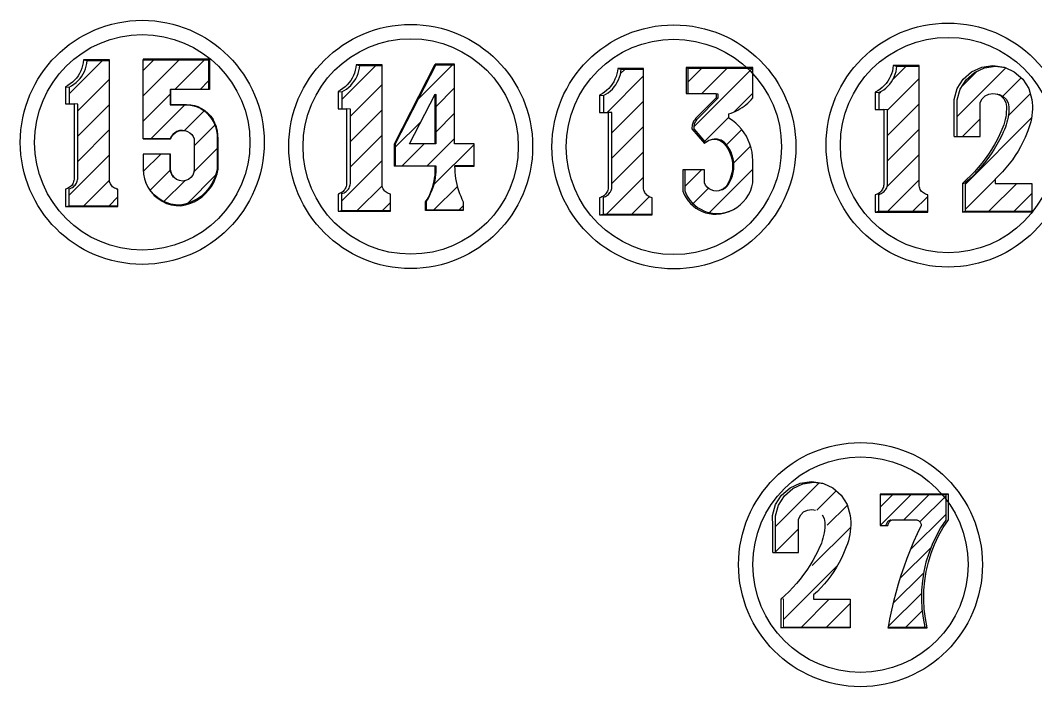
# Model space of a CAD drawing. Header units: inches. Extents: x 8 to 1469, y -316 to 465.
# Drawn here: x 258.1 to 329.1, y 417.5 to 464 of the extents above; entities that cross this region are included whole.
import ezdxf

# ---------------------------------------------------------------- set-up
doc = ezdxf.new("R2010")
doc.units = ezdxf.units.IN
doc.header["$MEASUREMENT"] = 0
pattern_1 = [(45, (3377.5813, -747.2396), (-0.88388348, 0.88388348), [])]

msp = doc.modelspace()

# ---------------------------------------------------------------- hatches: boundary and pattern name
at = {"lineweight": 25}
h = msp.add_hatch(dxfattribs=at)
h.set_pattern_fill('ANSI31', color=256, scale=10)
h.set_pattern_definition(pattern_1)
h.paths.add_polyline_path([(264.761, 452.266), (264.686, 452.301), (264.615, 452.346), (264.55, 452.398), (264.492, 452.458), (264.441, 452.525), (264.398, 452.597), (264.365, 452.673), (264.34, 452.753), (264.325, 452.835), (264.32, 452.919), (264.32, 461.207), (262.765, 461.207), (262.742, 461.013), (262.702, 460.822), (262.646, 460.635), (262.574, 460.454), (262.487, 460.28), (262.384, 460.114), (262.268, 459.957), (262.139, 459.812), (261.997, 459.678), (261.844, 459.556), (261.682, 459.449), (261.51, 459.356), (261.51, 458.181), (261.849, 458.181), (262.107, 458.163), (262.107, 452.952), (262.096, 452.871), (262.077, 452.792), (262.049, 452.716), (262.014, 452.642), (261.971, 452.573), (261.921, 452.509), (261.865, 452.451), (261.803, 452.398), (261.735, 452.353), (261.664, 452.314), (261.588, 452.284), (261.51, 452.262), (261.51, 451.069), (264.922, 451.069), (264.922, 452.222), (264.841, 452.239)])
h = msp.add_hatch(dxfattribs=at)
h.set_pattern_fill('ANSI31', color=256, scale=10)
h.set_pattern_definition(pattern_1)
h.paths.add_polyline_path([(271.346, 457.311), (271.156, 457.517), (270.941, 457.699), (270.706, 457.853), (270.454, 457.977), (270.235, 458.053), (269.981, 458.106), (269.679, 458.127), (268.572, 458.127), (268.572, 459.199), (271.256, 459.199), (271.256, 461.258), (266.681, 461.258), (266.681, 455.742), (268.572, 455.742), (268.645, 455.907), (268.751, 456.053), (268.885, 456.173), (269.041, 456.264), (269.213, 456.319), (269.411, 456.34), (269.61, 456.319), (269.783, 456.263), (269.941, 456.172), (270.076, 456.05), (270.183, 455.903), (270.257, 455.736), (270.257, 453.628), (270.229, 453.414), (270.146, 453.214), (270.015, 453.043), (269.843, 452.911), (269.644, 452.829), (269.429, 452.8), (269.215, 452.829), (269.015, 452.911), (268.827, 453.055), (268.682, 453.245), (268.6, 453.443), (268.572, 453.655), (268.572, 454.682), (266.681, 454.682), (266.681, 453.628), (266.704, 453.287), (266.772, 452.953), (266.872, 452.666), (267.024, 452.364), (267.215, 452.085), (267.442, 451.834), (267.7, 451.615), (267.985, 451.433), (268.292, 451.29), (268.615, 451.189), (268.948, 451.132), (269.287, 451.12), (269.602, 451.182), (269.91, 451.278), (270.205, 451.405), (270.486, 451.563), (270.748, 451.75), (270.988, 451.963), (271.205, 452.201), (271.395, 452.461), (271.556, 452.74), (271.687, 453.034), (271.786, 453.34), (271.852, 453.655), (271.852, 455.742), (271.851, 456.023), (271.815, 456.302), (271.746, 456.574), (271.643, 456.835), (271.509, 457.082)])
h = msp.add_hatch(dxfattribs=at)
h.set_pattern_fill('ANSI31', color=256, scale=10)
h.set_pattern_definition(pattern_1)
h.paths.add_polyline_path([(283.819, 451.931), (283.743, 451.966), (283.672, 452.011), (283.607, 452.063), (283.549, 452.123), (283.498, 452.19), (283.456, 452.262), (283.422, 452.338), (283.397, 452.418), (283.383, 452.5), (283.378, 452.584), (283.378, 460.872), (281.822, 460.872), (281.799, 460.678), (281.76, 460.487), (281.704, 460.3), (281.632, 460.119), (281.544, 459.945), (281.442, 459.779), (281.325, 459.622), (281.196, 459.477), (281.054, 459.343), (280.902, 459.221), (280.739, 459.114), (280.568, 459.021), (280.568, 457.846), (280.906, 457.846), (281.164, 457.828), (281.164, 452.617), (281.153, 452.536), (281.134, 452.457), (281.106, 452.381), (281.071, 452.307), (281.028, 452.238), (280.979, 452.174), (280.922, 452.116), (280.86, 452.063), (280.793, 452.018), (280.721, 451.98), (280.646, 451.949), (280.568, 451.927), (280.568, 450.734), (283.98, 450.734), (283.98, 451.887), (283.898, 451.904)])
h = msp.add_hatch(dxfattribs=at)
h.set_pattern_fill('ANSI31', color=256, scale=10)
h.set_pattern_definition(pattern_1)
h.paths.add_polyline_path([(288.454, 460.923), (287.135, 460.923), (284.302, 455.407), (284.302, 453.86), (287.135, 453.86), (287.135, 453.628), (287.131, 453.43), (287.117, 453.233), (287.093, 453.036), (287.059, 452.84), (287.017, 452.647), (286.965, 452.456), (286.903, 452.267), (286.833, 452.082), (286.754, 451.9), (286.665, 451.723), (286.569, 451.55), (286.464, 451.382), (286.464, 450.785), (289.056, 450.785), (289.056, 451.336), (288.962, 451.531), (288.876, 451.73), (288.797, 451.931), (288.726, 452.136), (288.664, 452.343), (288.609, 452.552), (288.562, 452.763), (288.524, 452.976), (288.494, 453.191), (288.472, 453.406), (288.459, 453.622), (288.454, 453.86), (289.809, 453.86), (289.809, 455.401), (288.454, 455.401)])
h.paths.add_polyline_path([(287.099, 458.864), (287.135, 458.836), (287.135, 455.407), (287.099, 455.401), (285.293, 455.401)], flags=16)
h = msp.add_hatch(dxfattribs=at)
h.set_pattern_fill('ANSI31', color=256, scale=10)
h.set_pattern_definition(pattern_1)
h.paths.add_polyline_path([(302.1, 451.678), (302.024, 451.714), (301.954, 451.758), (301.889, 451.811), (301.83, 451.871), (301.78, 451.937), (301.737, 452.009), (301.703, 452.085), (301.679, 452.165), (301.664, 452.248), (301.659, 452.331), (301.659, 460.619), (300.104, 460.619), (300.081, 460.425), (300.041, 460.234), (299.985, 460.048), (299.913, 459.867), (299.825, 459.692), (299.723, 459.526), (299.607, 459.37), (299.477, 459.224), (299.336, 459.09), (299.183, 458.969), (299.02, 458.861), (298.849, 458.768), (298.849, 457.594), (299.187, 457.594), (299.445, 457.575), (299.445, 452.364), (299.434, 452.283), (299.415, 452.204), (299.388, 452.128), (299.352, 452.055), (299.31, 451.986), (299.26, 451.921), (299.204, 451.863), (299.141, 451.811), (299.074, 451.765), (299.002, 451.727), (298.927, 451.696), (298.849, 451.674), (298.849, 450.481), (302.261, 450.481), (302.261, 451.634), (302.179, 451.651)])
h = msp.add_hatch(dxfattribs=at)
h.set_pattern_fill('ANSI31', color=256, scale=10)
h.set_pattern_definition(pattern_1)
h.paths.add_polyline_path([(309.294, 460.67), (304.754, 460.67), (304.754, 458.912), (306.734, 458.912), (306.842, 458.881), (306.842, 458.583), (305.441, 457.169), (305.354, 457.068), (305.316, 457.013), (305.281, 456.956), (305.251, 456.896), (305.225, 456.835), (305.203, 456.771), (305.186, 456.707), (305.174, 456.641), (305.162, 456.508), (305.163, 456.441), (305.986, 455.482), (306.013, 455.508), (306.116, 455.583), (306.228, 455.642), (306.348, 455.686), (306.472, 455.712), (306.599, 455.721), (306.707, 455.721), (306.833, 455.712), (306.956, 455.686), (307.075, 455.643), (307.186, 455.584), (307.288, 455.51), (307.378, 455.423), (307.531, 455.235), (307.664, 455.031), (307.775, 454.815), (307.862, 454.589), (307.926, 454.355), (307.964, 454.115), (307.978, 453.873), (307.966, 453.631), (307.929, 453.391), (307.868, 453.156), (307.782, 452.929), (307.673, 452.712), (307.596, 452.552), (307.487, 452.41), (307.352, 452.294), (307.197, 452.207), (307.093, 452.172), (306.921, 452.118), (306.742, 452.099), (306.563, 452.118), (306.391, 452.172), (306.234, 452.26), (306.098, 452.377), (305.989, 452.52), (305.91, 452.682), (305.91, 453.586), (304.535, 453.586), (304.535, 452.116), (304.633, 451.887), (304.754, 451.669), (304.897, 451.465), (305.06, 451.277), (305.242, 451.106), (305.44, 450.955), (305.652, 450.825), (305.877, 450.718), (306.112, 450.634), (306.354, 450.575), (306.601, 450.541), (306.849, 450.533), (307.149, 450.557), (307.445, 450.616), (307.731, 450.709), (307.943, 450.805), (308.17, 450.941), (308.411, 451.126), (308.63, 451.337), (308.822, 451.572), (308.987, 451.828), (309.122, 452.1), (309.224, 452.386), (309.294, 452.682), (309.294, 454.221), (309.281, 454.517), (309.243, 454.811), (309.18, 455.1), (309.092, 455.383), (308.981, 455.658), (308.847, 455.922), (308.69, 456.173), (308.513, 456.41), (308.316, 456.632), (308.1, 456.835), (307.868, 457.019), (307.621, 457.183), (307.621, 457.484), (307.783, 457.538), (307.942, 457.6), (308.098, 457.669), (308.25, 457.747), (308.398, 457.831), (308.542, 457.923), (308.681, 458.022), (308.815, 458.127), (308.943, 458.239), (309.066, 458.357), (309.183, 458.481), (309.294, 458.611)])
h = msp.add_hatch(dxfattribs=at)
h.set_pattern_fill('ANSI31', color=256, scale=10)
h.set_pattern_definition(pattern_1)
h.paths.add_polyline_path([(321.363, 451.881), (321.288, 451.917), (321.217, 451.962), (321.152, 452.014), (321.094, 452.074), (321.043, 452.14), (321, 452.212), (320.967, 452.289), (320.942, 452.369), (320.927, 452.451), (320.922, 452.535), (320.922, 460.822), (319.367, 460.822), (319.344, 460.629), (319.304, 460.438), (319.248, 460.251), (319.176, 460.07), (319.089, 459.896), (318.986, 459.73), (318.87, 459.573), (318.741, 459.427), (318.599, 459.293), (318.446, 459.172), (318.284, 459.064), (318.112, 458.971), (318.112, 457.797), (318.451, 457.797), (318.709, 457.779), (318.709, 452.567), (318.698, 452.487), (318.679, 452.408), (318.651, 452.331), (318.616, 452.258), (318.573, 452.189), (318.523, 452.125), (318.467, 452.066), (318.405, 452.014), (318.337, 451.968), (318.266, 451.93), (318.19, 451.9), (318.112, 451.877), (318.112, 450.685), (321.525, 450.685), (321.525, 451.838), (321.443, 451.855)])
h = msp.add_hatch(dxfattribs=at)
h.set_pattern_fill('ANSI31', color=256, scale=10)
h.set_pattern_definition(pattern_1)
h.paths.add_polyline_path([(328.799, 452.633), (326.24, 452.633), (326.24, 452.934), (326.501, 453.183), (326.751, 453.443), (326.991, 453.713), (327.22, 453.992), (327.437, 454.281), (327.641, 454.579), (327.834, 454.884), (328.013, 455.197), (328.18, 455.518), (328.333, 455.844), (328.473, 456.177), (328.52, 456.307), (328.599, 456.516), (328.667, 456.728), (328.724, 456.944), (328.769, 457.162), (328.803, 457.383), (328.825, 457.605), (328.836, 457.828), (328.835, 458.051), (328.823, 458.274), (328.799, 458.495), (328.584, 459.251), (328.163, 459.914), (327.572, 460.43), (326.93, 460.725), (326.26, 460.822), (325.49, 460.711), (324.784, 460.386), (324.198, 459.875), (323.782, 459.218), (323.569, 458.47), (323.576, 457.693), (323.576, 455.904), (325.178, 455.904), (325.178, 458.255), (325.329, 458.538), (325.536, 458.74), (325.795, 458.87), (326.082, 458.915), (326.26, 458.885), (326.368, 458.87), (326.372, 458.868), (326.543, 458.841), (326.8, 458.713), (327.005, 458.513), (327.14, 458.259), (327.191, 457.977), (327.191, 457.796), (327.183, 457.614), (327.166, 457.433), (327.139, 457.254), (327.105, 457.076), (327.061, 456.899), (327.01, 456.725), (326.95, 456.554), (326.881, 456.386), (326.805, 456.221), (326.72, 456.032), (326.545, 455.686), (326.358, 455.345), (326.157, 455.013), (325.945, 454.687), (325.721, 454.371), (325.484, 454.062), (325.237, 453.763), (324.978, 453.473), (324.709, 453.193), (324.429, 452.924), (324.14, 452.665), (324.14, 450.685), (328.799, 450.685)])
h = msp.add_hatch(dxfattribs=at)
h.set_pattern_fill('ANSI31', color=256, scale=10)
h.set_pattern_definition([(45, (3275.0813, -747.2396), (-0.8838835, 0.8838835), [])])
h.paths.add_polyline_path([(316.106, 423.584), (313.548, 423.584), (313.548, 423.884), (313.809, 424.134), (314.06, 424.393), (314.299, 424.663), (314.528, 424.942), (314.744, 425.231), (314.949, 425.528), (315.141, 425.833), (315.321, 426.146), (315.487, 426.466), (315.64, 426.793), (315.78, 427.125), (315.827, 427.255), (315.906, 427.463), (315.973, 427.676), (316.03, 427.891), (316.076, 428.109), (316.11, 428.33), (316.132, 428.552), (316.143, 428.774), (316.142, 428.997), (316.13, 429.22), (316.106, 429.441), (315.89, 430.196), (315.47, 430.858), (314.88, 431.375), (314.239, 431.67), (313.568, 431.766), (312.8, 431.655), (312.094, 431.331), (311.509, 430.819), (311.093, 430.163), (310.88, 429.416), (310.887, 428.639), (310.887, 426.852), (312.488, 426.852), (312.488, 429.201), (312.638, 429.484), (312.845, 429.686), (313.104, 429.816), (313.39, 429.86), (313.568, 429.831), (313.676, 429.816), (313.681, 429.813), (313.852, 429.787), (314.108, 429.659), (314.313, 429.458), (314.448, 429.205), (314.499, 428.923), (314.499, 428.742), (314.491, 428.561), (314.474, 428.38), (314.447, 428.201), (314.413, 428.023), (314.369, 427.846), (314.318, 427.673), (314.258, 427.501), (314.189, 427.333), (314.113, 427.169), (314.028, 426.98), (313.854, 426.634), (313.666, 426.294), (313.466, 425.961), (313.254, 425.637), (313.03, 425.32), (312.794, 425.012), (312.546, 424.713), (312.288, 424.423), (312.019, 424.144), (311.74, 423.874), (311.451, 423.615), (311.451, 421.637), (316.106, 421.637)])
h = msp.add_hatch(dxfattribs=at)
h.set_pattern_fill('ANSI31', color=256, scale=7.2)
h.set_pattern_definition([(45, (2450.9699, -439.7228), (-0.6363961, 0.6363961), [])])
h.paths.add_polyline_path([(321.145, 424.883), (321.248, 425.529), (321.396, 426.167), (321.588, 426.792), (321.824, 427.402), (322.102, 427.995), (322.421, 428.566), (322.779, 429.113), (322.779, 430.882), (318.194, 430.882), (318.194, 428.728), (318.602, 428.728), (318.605, 428.786), (318.64, 428.887), (318.699, 428.976), (318.78, 429.047), (318.876, 429.094), (318.903, 429.1), (318.852, 429.082), (318.804, 429.059), (318.76, 429.029), (318.72, 428.994), (318.685, 428.954), (318.655, 428.909), (318.631, 428.862), (318.614, 428.811), (318.604, 428.759), (318.602, 428.728), (318.743, 428.728), (318.749, 428.809), (318.783, 428.912), (318.844, 429.002), (318.925, 429.073), (319.022, 429.121), (319.102, 429.137), (319.155, 429.14), (320.696, 429.14), (320.793, 429.121), (320.889, 429.073), (320.97, 429.001), (321.029, 428.911), (321.062, 428.809), (321.067, 428.728), (320.794, 428.162), (320.536, 427.59), (320.291, 427.011), (320.061, 426.427), (319.845, 425.837), (319.644, 425.242), (319.457, 424.642), (319.284, 424.038), (319.127, 423.43), (318.984, 422.819), (318.856, 422.204), (318.752, 421.633), (321.319, 421.633), (321.192, 422.275), (321.112, 422.924), (321.077, 423.577), (321.088, 424.231)])

# ---------------------------------------------------------------- linework, layer by layer
for p, q in [((271.256, 461.258), (271.256, 459.199)), ((287.135, 460.923), (288.454, 460.923)), ((304.626, 460.719), (304.626, 458.912)), ((304.754, 460.67), (304.754, 458.912)), ((261.51, 459.356), (261.51, 458.181)), ((268.601, 459.199), (268.601, 458.145)), ((280.568, 459.021), (280.568, 457.846)), ((287.099, 455.401), (287.099, 458.864)), ((298.849, 458.768), (298.849, 457.594)), ((304.626, 458.912), (304.754, 458.912)), ((304.754, 458.912), (306.734, 458.912)), ((306.734, 458.912), (306.842, 458.881)), ((306.842, 458.881), (306.842, 458.583)), ((318.112, 458.971), (318.112, 457.797)), ((266.681, 455.742), (268.572, 455.742)), ((269.429, 456.338), (269.61, 456.319)), ((269.61, 456.319), (269.783, 456.263)), ((269.783, 456.263), (269.941, 456.172)), ((269.941, 456.172), (270.076, 456.05)), ((270.076, 456.05), (270.183, 455.903)), ((270.183, 455.903), (270.257, 455.736)), ((270.257, 455.736), (270.257, 453.628)), ((270.257, 453.628), (270.229, 453.414)), ((269.015, 452.911), (268.844, 453.043)), ((269.215, 452.829), (269.015, 452.911)), ((269.429, 452.8), (269.215, 452.829)), ((269.644, 452.829), (269.429, 452.8)), ((269.843, 452.911), (269.644, 452.829)), ((270.015, 453.043), (269.843, 452.911)), ((270.146, 453.214), (270.015, 453.043)), ((270.229, 453.414), (270.146, 453.214)), ((307.093, 452.172), (306.921, 452.118)), ((261.51, 451.069), (264.922, 451.069)), ((280.568, 450.734), (283.98, 450.734)), ((318.112, 450.685), (321.525, 450.685)), ((298.849, 450.481), (302.261, 450.481))]:
    msp.add_line(p, q, dxfattribs=at)
at = {"lineweight": 20}
msp.add_line((318.752, 421.633), (321.319, 421.633), dxfattribs=at)
at = {"lineweight": 25}
for points in [[(261.247, 451.018), (264.922, 451.018), (264.922, 451.069), (264.922, 452.222), (264.841, 452.239), (264.761, 452.266), (264.686, 452.301), (264.615, 452.346), (264.55, 452.398), (264.492, 452.458), (264.441, 452.525), (264.398, 452.597), (264.365, 452.673), (264.34, 452.753), (264.325, 452.835), (264.32, 452.919), (264.32, 461.207), (264.32, 461.255), (262.514, 461.255), (262.49, 461.06), (262.45, 460.867), (262.394, 460.678), (262.321, 460.495), (262.233, 460.319), (262.129, 460.152), (262.012, 459.994), (261.881, 459.846), (261.738, 459.711), (261.584, 459.588), (261.42, 459.48), (261.247, 459.386), (261.247, 458.181), (261.51, 458.181), (261.849, 458.181), (261.849, 452.919), (261.838, 452.837), (261.818, 452.758), (261.791, 452.68), (261.755, 452.607), (261.712, 452.537), (261.662, 452.472), (261.605, 452.413), (261.542, 452.36), (261.474, 452.314), (261.402, 452.275), (261.325, 452.245), (261.247, 452.222), (261.247, 451.018), (261.51, 451.069), (261.51, 452.262), (261.588, 452.284), (261.664, 452.314), (261.735, 452.353), (261.803, 452.398), (261.865, 452.451), (261.921, 452.509), (261.971, 452.573), (262.014, 452.642), (262.049, 452.716), (262.077, 452.792), (262.096, 452.871), (262.107, 452.952), (262.107, 458.163), (261.849, 458.181)], [(261.247, 459.386), (261.51, 459.356), (261.682, 459.449), (261.844, 459.556), (261.997, 459.678), (262.139, 459.812), (262.268, 459.957), (262.384, 460.114), (262.487, 460.28), (262.574, 460.454), (262.646, 460.635), (262.702, 460.822), (262.742, 461.013), (262.765, 461.207)], [(262.514, 461.255), (262.765, 461.207), (264.32, 461.207)], [(271.311, 461.307), (266.681, 461.307), (266.681, 461.258)], [(268.601, 455.736), (266.681, 455.736), (266.681, 455.742), (266.681, 461.258), (271.256, 461.258), (271.311, 461.307), (271.311, 459.199), (271.256, 459.199), (268.601, 459.199), (268.572, 459.171), (268.572, 458.127), (268.601, 458.145), (269.719, 458.145), (270.024, 458.124), (270.281, 458.07), (270.502, 457.993), (270.756, 457.868), (270.994, 457.713), (271.21, 457.529), (271.402, 457.32), (271.567, 457.09)], [(280.304, 450.683), (283.98, 450.683), (283.98, 450.734), (283.98, 451.887), (283.898, 451.904), (283.819, 451.931), (283.743, 451.966), (283.672, 452.011), (283.607, 452.063), (283.549, 452.123), (283.498, 452.19), (283.456, 452.262), (283.422, 452.338), (283.397, 452.418), (283.383, 452.5), (283.378, 452.584), (283.378, 460.872), (283.378, 460.92), (281.571, 460.92), (281.548, 460.725), (281.508, 460.532), (281.451, 460.343), (281.378, 460.16), (281.29, 459.984), (281.187, 459.817), (281.069, 459.659), (280.939, 459.511), (280.795, 459.376), (280.641, 459.253), (280.477, 459.145), (280.304, 459.051), (280.304, 457.846), (280.568, 457.846), (280.906, 457.846), (280.906, 452.584), (280.895, 452.503), (280.876, 452.423), (280.848, 452.346), (280.812, 452.272), (280.769, 452.202), (280.719, 452.137), (280.662, 452.078), (280.599, 452.025), (280.531, 451.979), (280.459, 451.94), (280.383, 451.91), (280.304, 451.887), (280.304, 450.683), (280.568, 450.734), (280.568, 451.927), (280.646, 451.949), (280.721, 451.98), (280.793, 452.018), (280.86, 452.063), (280.922, 452.116), (280.979, 452.174), (281.028, 452.238), (281.071, 452.307), (281.106, 452.381), (281.134, 452.457), (281.153, 452.536), (281.164, 452.617), (281.164, 457.828), (280.906, 457.846)], [(280.304, 459.051), (280.568, 459.021), (280.739, 459.114), (280.902, 459.221), (281.054, 459.343), (281.196, 459.477), (281.325, 459.622), (281.442, 459.779), (281.544, 459.945), (281.632, 460.119), (281.704, 460.3), (281.76, 460.487), (281.799, 460.678), (281.822, 460.872)], [(281.571, 460.92), (281.822, 460.872), (283.378, 460.872)], [(284.239, 453.838), (284.239, 455.401), (287.099, 460.972)], [(288.454, 453.838), (289.809, 453.838), (289.809, 453.86), (289.809, 455.401), (288.454, 455.401), (288.454, 460.923), (288.454, 460.972), (287.099, 460.972), (287.135, 460.923), (284.302, 455.407), (284.302, 453.86)], [(298.585, 450.43), (302.261, 450.43), (302.261, 450.481), (302.261, 451.634), (302.179, 451.651), (302.1, 451.678), (302.024, 451.714), (301.954, 451.758), (301.889, 451.811), (301.83, 451.871), (301.78, 451.937), (301.737, 452.009), (301.703, 452.085), (301.679, 452.165), (301.664, 452.248), (301.659, 452.331), (301.659, 460.619), (301.659, 460.667), (299.852, 460.667), (299.829, 460.472), (299.789, 460.279), (299.732, 460.091), (299.66, 459.908), (299.571, 459.732), (299.468, 459.564), (299.351, 459.406), (299.22, 459.259), (299.077, 459.123), (298.923, 459.001), (298.758, 458.892), (298.585, 458.798), (298.585, 457.594), (298.849, 457.594), (299.187, 457.594), (299.187, 452.331), (299.177, 452.25), (299.157, 452.17), (299.129, 452.093), (299.094, 452.019), (299.051, 451.949), (299, 451.884), (298.943, 451.825), (298.881, 451.772), (298.813, 451.726), (298.74, 451.688), (298.664, 451.657), (298.585, 451.634), (298.585, 450.43), (298.849, 450.481), (298.849, 451.674), (298.927, 451.696), (299.002, 451.727), (299.074, 451.765), (299.141, 451.811), (299.204, 451.863), (299.26, 451.921), (299.31, 451.986), (299.352, 452.055), (299.388, 452.128), (299.415, 452.204), (299.434, 452.283), (299.445, 452.364), (299.445, 457.575), (299.187, 457.594)], [(298.585, 458.798), (298.849, 458.768), (299.02, 458.861), (299.183, 458.969), (299.336, 459.09), (299.477, 459.224), (299.607, 459.37), (299.723, 459.526), (299.825, 459.692), (299.913, 459.867), (299.985, 460.048), (300.041, 460.234), (300.081, 460.425), (300.104, 460.619)], [(299.852, 460.667), (300.104, 460.619), (301.659, 460.619)], [(308.411, 451.126), (308.63, 451.337), (308.822, 451.572), (308.987, 451.828), (309.122, 452.1), (309.224, 452.386), (309.294, 452.682), (309.294, 454.221), (309.281, 454.517), (309.243, 454.811), (309.18, 455.1), (309.092, 455.383), (308.981, 455.658), (308.847, 455.922), (308.69, 456.173), (308.513, 456.41), (308.316, 456.632), (308.1, 456.835), (307.868, 457.019), (307.621, 457.183), (307.621, 457.484), (307.783, 457.538), (307.942, 457.6), (308.098, 457.669), (308.25, 457.747), (308.398, 457.831), (308.542, 457.923), (308.681, 458.022), (308.815, 458.127), (308.943, 458.239), (309.066, 458.357), (309.183, 458.481), (309.294, 458.611), (309.294, 460.67)], [(317.849, 450.633), (321.525, 450.633), (321.525, 450.685), (321.525, 451.838), (321.443, 451.855), (321.363, 451.881), (321.288, 451.917), (321.217, 451.962), (321.152, 452.014), (321.094, 452.074), (321.043, 452.14), (321, 452.212), (320.967, 452.289), (320.942, 452.369), (320.927, 452.451), (320.922, 452.535), (320.922, 460.822), (320.922, 460.871), (319.116, 460.871), (319.093, 460.675), (319.052, 460.483), (318.996, 460.294), (318.923, 460.111), (318.835, 459.935), (318.731, 459.767), (318.614, 459.609), (318.483, 459.462), (318.34, 459.327), (318.186, 459.204), (318.022, 459.096), (317.849, 459.002), (317.849, 457.797), (318.112, 457.797), (318.451, 457.797), (318.451, 452.535), (318.44, 452.453), (318.42, 452.373), (318.393, 452.296), (318.357, 452.222), (318.314, 452.153), (318.264, 452.088), (318.207, 452.029), (318.144, 451.976), (318.076, 451.93), (318.004, 451.891), (317.927, 451.86), (317.849, 451.838), (317.849, 450.633), (318.112, 450.685), (318.112, 451.877), (318.19, 451.9), (318.266, 451.93), (318.337, 451.968), (318.405, 452.014), (318.467, 452.066), (318.523, 452.125), (318.573, 452.189), (318.616, 452.258), (318.651, 452.331), (318.679, 452.408), (318.698, 452.487), (318.709, 452.567), (318.709, 457.779), (318.451, 457.797)], [(317.849, 459.002), (318.112, 458.971), (318.284, 459.064), (318.446, 459.172), (318.599, 459.293), (318.741, 459.427), (318.87, 459.573), (318.986, 459.73), (319.089, 459.896), (319.176, 460.07), (319.248, 460.251), (319.304, 460.438), (319.344, 460.629), (319.367, 460.822)], [(319.116, 460.871), (319.367, 460.822), (320.922, 460.822)], [(323.372, 455.904), (323.372, 457.71), (323.364, 458.495), (323.579, 459.251), (324, 459.914), (324.591, 460.43), (325.304, 460.758), (326.082, 460.871), (326.859, 460.758), (326.93, 460.725), (327.572, 460.43), (328.163, 459.914), (328.584, 459.251), (328.799, 458.495), (328.823, 458.274), (328.835, 458.051), (328.836, 457.828), (328.825, 457.605), (328.803, 457.383), (328.769, 457.162), (328.724, 456.944), (328.667, 456.728), (328.599, 456.516), (328.52, 456.307), (328.473, 456.177), (328.333, 455.844), (328.18, 455.518), (328.013, 455.197), (327.834, 454.884), (327.641, 454.579), (327.437, 454.281), (327.22, 453.992), (326.991, 453.713), (326.751, 453.443), (326.501, 453.183), (326.24, 452.934), (326.24, 452.633), (328.799, 452.633), (328.799, 450.685), (328.799, 450.633), (323.941, 450.633)], [(323.576, 455.904), (323.576, 457.693), (323.569, 458.47), (323.782, 459.218), (324.198, 459.875), (324.784, 460.386), (325.49, 460.711), (326.26, 460.822), (326.93, 460.725)], [(306.734, 458.611), (305.32, 457.183), (305.232, 457.081), (305.193, 457.026), (305.159, 456.968), (305.128, 456.908), (305.102, 456.845), (305.08, 456.781), (305.062, 456.716), (305.05, 456.65), (305.038, 456.516), (305.039, 456.448), (305.921, 455.42), (305.986, 455.482), (306.013, 455.508), (306.116, 455.583), (306.228, 455.642), (306.348, 455.686), (306.472, 455.712), (306.599, 455.721)], [(306.734, 458.912), (306.734, 458.611), (306.842, 458.583), (305.441, 457.169), (305.354, 457.068), (305.316, 457.013), (305.281, 456.956), (305.251, 456.896), (305.225, 456.835), (305.203, 456.771), (305.186, 456.707), (305.174, 456.641), (305.162, 456.508), (305.163, 456.441), (305.986, 455.482)], [(323.372, 455.904), (323.576, 455.904), (325.178, 455.904), (325.178, 458.203), (325.193, 458.283), (325.329, 458.538), (325.536, 458.74), (325.795, 458.87), (326.082, 458.915), (326.26, 458.885), (326.368, 458.87), (326.372, 458.868)], [(326.834, 458.538), (326.97, 458.283), (327.022, 457.997), (327.022, 457.814), (327.014, 457.631), (326.996, 457.448), (326.97, 457.267), (326.935, 457.087), (326.891, 456.909), (326.839, 456.733), (326.778, 456.56), (326.709, 456.39), (326.632, 456.224), (326.546, 456.034), (326.37, 455.683), (326.18, 455.34), (325.978, 455.004), (325.764, 454.675), (325.537, 454.355), (325.299, 454.044), (325.049, 453.742), (324.787, 453.449), (324.515, 453.167), (324.233, 452.894), (323.941, 452.633), (323.941, 450.633), (324.14, 450.685), (328.799, 450.685)], [(326.834, 458.538), (326.627, 458.74), (326.372, 458.868), (326.543, 458.841), (326.8, 458.713), (327.005, 458.513), (327.14, 458.259), (327.191, 457.977), (327.191, 457.796), (327.183, 457.614), (327.166, 457.433), (327.139, 457.254), (327.105, 457.076), (327.061, 456.899), (327.01, 456.725), (326.95, 456.554), (326.881, 456.386), (326.805, 456.221), (326.72, 456.032), (326.545, 455.686), (326.358, 455.345), (326.157, 455.013), (325.945, 454.687), (325.721, 454.371), (325.484, 454.062), (325.237, 453.763), (324.978, 453.473), (324.709, 453.193), (324.429, 452.924), (324.14, 452.665)], [(268.572, 458.127), (269.679, 458.127), (269.981, 458.106), (270.235, 458.053), (270.454, 457.977), (270.706, 457.853), (270.941, 457.699), (271.156, 457.517), (271.346, 457.311), (271.509, 457.082), (271.643, 456.835), (271.746, 456.574), (271.815, 456.302), (271.851, 456.023), (271.852, 455.742), (271.852, 453.655), (271.786, 453.34), (271.687, 453.034), (271.556, 452.74), (271.395, 452.461), (271.205, 452.201), (270.988, 451.963), (270.748, 451.75), (270.486, 451.563), (270.205, 451.405), (269.91, 451.278), (269.602, 451.182), (269.287, 451.12), (268.948, 451.132), (268.615, 451.189), (268.292, 451.29), (267.985, 451.433), (267.7, 451.615), (267.442, 451.834), (267.215, 452.085), (267.024, 452.364), (266.872, 452.666)], [(266.772, 452.953), (266.872, 452.666), (266.884, 452.63), (267.038, 452.325), (267.231, 452.043), (267.46, 451.789), (267.721, 451.569), (268.008, 451.384), (268.318, 451.24), (268.644, 451.138), (268.981, 451.081), (269.323, 451.069), (269.642, 451.132), (269.952, 451.228), (270.25, 451.356), (270.534, 451.516), (270.798, 451.705), (271.041, 451.92), (271.26, 452.161), (271.452, 452.423), (271.615, 452.704), (271.747, 453.001), (271.847, 453.31), (271.913, 453.628), (271.913, 455.736), (271.912, 456.02), (271.876, 456.301), (271.806, 456.576), (271.702, 456.84), (271.567, 457.09)], [(268.712, 453.214), (268.629, 453.414), (268.601, 453.628), (268.601, 454.682), (268.572, 454.682), (266.681, 454.682), (266.681, 453.628), (266.704, 453.287), (266.772, 452.953)], [(268.712, 453.214), (268.844, 453.043), (268.812, 453.075), (268.682, 453.245), (268.6, 453.443), (268.572, 453.655), (268.572, 454.682)], [(287.099, 453.838), (284.239, 453.838), (284.302, 453.86), (287.135, 453.86)], [(289.809, 453.86), (288.477, 453.86), (288.454, 453.838), (288.459, 453.622), (288.472, 453.406), (288.494, 453.191), (288.524, 452.976), (288.562, 452.763), (288.609, 452.552), (288.664, 452.343), (288.726, 452.136), (288.797, 451.931), (288.876, 451.73), (288.962, 451.531), (289.056, 451.336), (289.056, 450.785), (289.056, 450.734), (286.422, 450.734), (286.422, 451.336), (286.528, 451.506), (286.625, 451.681), (286.714, 451.86), (286.794, 452.043), (286.866, 452.23), (286.927, 452.421), (286.98, 452.614), (287.023, 452.809), (287.057, 453.007), (287.081, 453.205), (287.095, 453.405), (287.1, 453.605)], [(287.1, 453.605), (287.099, 453.838), (287.135, 453.86), (287.135, 453.628), (287.131, 453.43), (287.117, 453.233), (287.093, 453.036), (287.059, 452.84), (287.017, 452.647), (286.965, 452.456), (286.903, 452.267), (286.833, 452.082), (286.754, 451.9), (286.665, 451.723), (286.569, 451.55), (286.464, 451.382), (286.464, 450.785)], [(306.921, 452.118), (306.742, 452.099), (306.563, 452.118), (306.391, 452.172), (306.234, 452.26), (306.098, 452.377), (305.989, 452.52), (305.91, 452.682), (305.91, 453.586), (304.535, 453.586), (304.405, 453.586), (304.405, 452.08), (304.504, 451.849), (304.626, 451.629), (304.77, 451.423), (304.935, 451.233), (305.118, 451.061), (305.318, 450.908), (305.533, 450.777), (305.76, 450.668), (305.997, 450.584), (306.241, 450.524), (306.491, 450.49), (306.742, 450.481), (307.045, 450.506), (307.343, 450.566), (307.633, 450.659), (307.909, 450.784), (307.943, 450.805), (308.17, 450.941), (308.411, 451.126)], [(304.535, 453.586), (304.535, 452.116), (304.633, 451.887), (304.754, 451.669), (304.897, 451.465), (305.06, 451.277), (305.242, 451.106), (305.44, 450.955), (305.652, 450.825), (305.877, 450.718), (306.112, 450.634), (306.354, 450.575), (306.601, 450.541), (306.849, 450.533), (307.149, 450.557), (307.445, 450.616), (307.731, 450.709), (307.943, 450.805)], [(323.941, 452.633), (324.14, 452.665), (324.14, 450.685)], [(286.422, 450.734), (286.464, 450.785), (289.056, 450.785)], [(310.683, 426.852), (310.683, 428.657), (310.675, 429.441), (310.89, 430.196), (311.31, 430.858), (311.901, 431.375), (312.614, 431.703), (313.39, 431.815), (314.167, 431.703), (314.239, 431.67), (314.88, 431.375), (315.47, 430.858), (315.89, 430.196), (316.106, 429.441), (316.13, 429.22), (316.142, 428.997), (316.143, 428.774), (316.132, 428.552), (316.11, 428.33), (316.076, 428.109), (316.03, 427.891), (315.973, 427.676), (315.906, 427.463), (315.827, 427.255), (315.78, 427.125), (315.64, 426.793), (315.487, 426.466), (315.321, 426.146), (315.141, 425.833), (314.949, 425.528), (314.744, 425.231), (314.528, 424.942), (314.299, 424.663), (314.06, 424.393), (313.809, 424.134), (313.548, 423.884), (313.548, 423.584), (316.106, 423.584), (316.106, 421.637), (316.106, 421.586), (311.252, 421.586)], [(310.887, 426.852), (310.887, 428.639), (310.88, 429.416), (311.093, 430.163), (311.509, 430.819), (312.094, 431.331), (312.8, 431.655), (313.568, 431.766), (314.239, 431.67)], [(322.963, 430.926), (322.779, 430.882), (318.194, 430.882)], [(322.779, 430.882), (322.779, 429.113), (322.421, 428.566), (322.102, 427.995), (321.824, 427.402), (321.588, 426.792), (321.396, 426.167), (321.248, 425.529), (321.145, 424.883), (321.088, 424.231), (321.077, 423.577), (321.112, 422.924), (321.192, 422.275), (321.319, 421.633), (321.489, 421.586), (321.361, 422.234), (321.28, 422.89), (321.244, 423.55), (321.256, 424.21), (321.313, 424.868), (321.417, 425.521), (321.566, 426.165), (321.76, 426.796), (321.998, 427.412), (322.279, 428.011), (322.601, 428.587), (322.963, 429.14), (322.963, 430.926), (318.194, 430.926), (318.194, 430.882), (318.194, 428.728), (318.602, 428.728), (318.743, 428.728), (318.747, 428.782), (318.757, 428.835), (318.775, 428.886), (318.799, 428.934), (318.829, 428.979), (318.864, 429.02), (318.905, 429.055), (318.949, 429.085), (318.998, 429.109), (319.049, 429.126), (319.102, 429.137), (319.155, 429.14), (320.66, 429.14), (320.714, 429.137), (320.766, 429.126), (320.817, 429.109), (320.865, 429.085), (320.91, 429.055), (320.95, 429.019), (320.985, 428.979), (321.014, 428.934), (321.037, 428.885), (321.054, 428.834), (321.064, 428.782), (321.067, 428.728), (320.794, 428.162), (320.536, 427.59), (320.291, 427.011), (320.061, 426.427), (319.845, 425.837), (319.644, 425.242), (319.457, 424.642), (319.284, 424.038), (319.127, 423.43), (318.984, 422.819), (318.856, 422.204), (318.752, 421.633), (318.743, 421.586), (321.489, 421.586)], [(310.683, 426.852), (310.887, 426.852), (312.489, 426.852), (312.489, 429.151), (312.504, 429.231), (312.64, 429.486), (312.847, 429.689), (313.106, 429.818), (313.393, 429.863), (313.571, 429.833), (313.679, 429.818), (313.683, 429.816)], [(314.143, 429.484), (314.278, 429.229), (314.33, 428.944), (314.33, 428.761), (314.322, 428.578), (314.304, 428.395), (314.278, 428.214), (314.243, 428.034), (314.199, 427.856), (314.147, 427.681), (314.086, 427.508), (314.017, 427.338), (313.94, 427.172), (313.854, 426.982), (313.678, 426.632), (313.489, 426.288), (313.287, 425.953), (313.073, 425.625), (312.846, 425.305), (312.608, 424.994), (312.358, 424.692), (312.097, 424.399), (311.826, 424.117), (311.544, 423.845), (311.252, 423.584), (311.252, 421.586), (311.451, 421.637), (316.106, 421.637)], [(318.955, 429.11), (318.903, 429.1), (318.852, 429.082), (318.804, 429.059), (318.76, 429.029), (318.72, 428.994), (318.685, 428.954), (318.655, 428.909), (318.631, 428.862), (318.614, 428.811), (318.604, 428.759), (318.602, 428.728)]]:
    msp.add_lwpolyline(points, dxfattribs=at)
for points in [[(304.754, 460.67), (309.294, 460.67), (309.294, 460.719), (304.626, 460.719)], [(285.293, 455.401), (287.099, 458.864), (287.135, 458.836), (287.135, 455.407), (287.099, 455.401)], [(268.601, 455.736), (268.675, 455.903), (268.782, 456.05), (268.917, 456.172), (269.075, 456.263), (269.248, 456.319), (269.429, 456.338), (269.392, 456.338), (269.213, 456.319), (269.041, 456.264), (268.885, 456.173), (268.751, 456.053), (268.645, 455.907), (268.572, 455.742)], [(306.833, 455.712), (306.707, 455.721), (306.599, 455.721), (306.726, 455.712), (306.85, 455.686), (306.969, 455.642), (307.082, 455.583), (307.185, 455.508), (307.276, 455.42), (307.431, 455.23), (307.565, 455.024), (307.676, 454.806), (307.765, 454.578), (307.829, 454.341), (307.868, 454.099), (307.882, 453.855), (307.87, 453.61), (307.833, 453.368), (307.77, 453.131), (307.684, 452.901), (307.574, 452.682), (307.496, 452.52), (307.386, 452.377), (307.25, 452.26), (307.093, 452.172), (307.197, 452.207), (307.352, 452.294), (307.487, 452.41), (307.596, 452.552), (307.673, 452.712), (307.782, 452.929), (307.868, 453.156), (307.929, 453.391), (307.966, 453.631), (307.978, 453.873), (307.964, 454.115), (307.926, 454.355), (307.862, 454.589), (307.775, 454.815), (307.664, 455.031), (307.531, 455.235), (307.378, 455.423), (307.288, 455.51), (307.186, 455.584), (307.075, 455.643), (306.956, 455.686)]]:
    msp.add_lwpolyline(points, close=True, dxfattribs=at)
at = {"lineweight": 20}
msp.add_lwpolyline([(311.252, 423.584), (311.451, 423.615), (311.451, 421.637)], dxfattribs=at)
at = {"lineweight": 25}
for centre, radius in [((266.619, 455.499), 8.524), ((285.381, 455.21), 8.524), ((303.779, 455.182), 8.524), ((322.94, 455.309), 8.524), ((266.619, 455.499), 7.524), ((322.94, 455.309), 7.524), ((285.381, 455.21), 7.524), ((303.779, 455.182), 7.524), ((316.822, 426.004), 8.524), ((316.822, 426.004), 7.524)]:
    msp.add_circle(centre, radius, dxfattribs=at)

doc.saveas('drawing.dxf')
